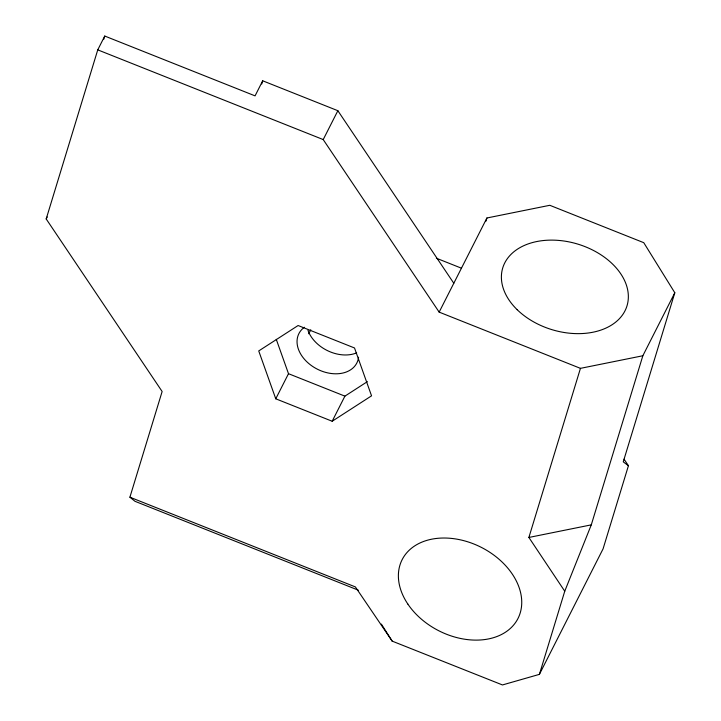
<?xml version="1.0" encoding="UTF-8"?>
<svg xmlns="http://www.w3.org/2000/svg" width="721" height="721" viewBox="0 0 721 721"><rect width="100%" height="100%" fill="white"/><g stroke="black" fill="none" stroke-linecap="round" stroke-linejoin="round"><path stroke-width="1.08" d="M358.337 590.184L134.962 501.293L129.906 497.193L162.135 391.512L46.189 218.959L97.75 49.857L104.752 36.05L255.063 95.866L262.705 80.797L337.861 110.71L453.806 283.254M103.77 39.267L104.752 36.05M261.723 84.024L262.705 80.797M485.936 221.203L486.918 217.985L549.808 205.296L643.754 242.68L674.811 292.753L623.25 461.855L628.433 465.703L603.08 548.843L539.398 674.369L502.465 684.95L392.17 641.122L355.381 586.921L129.906 497.193M539.398 674.369L564.75 591.22L528.89 537.451L580.45 368.35L642.844 355.759L674.811 292.753M564.75 591.22L591.283 524.861L642.844 355.759M46.189 218.959L47.198 216.967M580.45 368.35L439.161 312.121L323.215 139.577L337.861 110.71M275.764 398.803L258.731 350.938L298.106 325.522L354.516 347.973L371.549 395.829L332.174 421.244L275.764 398.803L288.499 373.694L276.278 339.357M308.75 333.778L310.787 329.767M332.174 421.244L344.908 396.144L367.404 381.616M439.161 312.121L486.918 217.985M528.89 537.451L591.283 524.861M97.75 49.857L323.215 139.577M436.394 258.226L461.449 268.194M288.499 373.694L344.908 396.144M624.062 459.196L628.433 465.703M381.391 624.107L392.17 641.122M356.643 352.866A32.481 23.405 26.9 0 1 307.957 330.362M358.58 357.201A32.481 23.405 26.9 0 1 315.879 368.404A32.481 23.405 26.9 0 1 304.388 327.253M517.173 309.697A64.953 44.684 17 0 0 625.008 310.796A64.953 44.684 17 0 0 552.466 240.12A64.953 44.684 17 0 0 517.173 309.697M407.825 604.036A64.953 46.802 26.9 0 0 514.578 623.854A64.953 46.802 26.9 0 0 457.781 539.317A64.953 46.802 26.9 0 0 407.825 604.036"/></g></svg>
